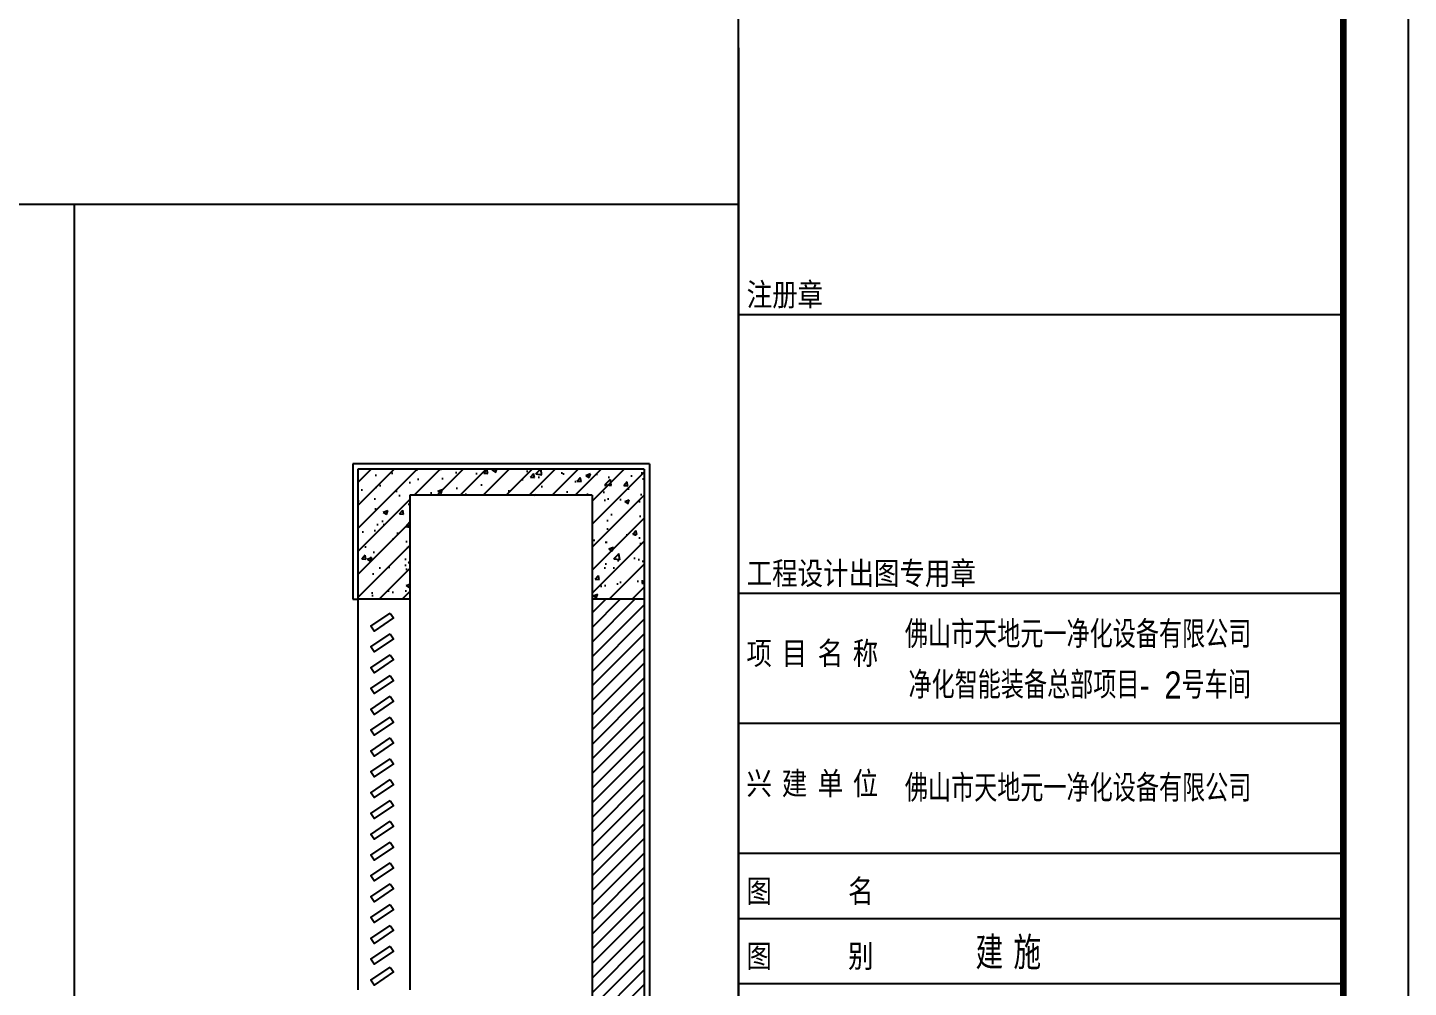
# Model space of a CAD drawing. Extents: x -1041549 to 749950, y -354245 to 17554.
# Drawn here: x 342689 to 347996, y -207375 to -203687 of the extents above; entities that cross this region are included whole.
import ezdxf

# ---------------------------------------------------------------- set-up
doc = ezdxf.new("R2010")
doc.units = 0
doc.header["$LTSCALE"] = 1000
doc.header["$MEASUREMENT"] = 0
for name, color, linetype in [('13', 13, 'Continuous'), ('14', 1, 'Continuous'), ('PUB_TITLE', 4, 'Continuous'), ('WALL', 4, 'Continuous'), ('WINDOW', 3, 'Continuous')]:
    doc.layers.add(name, color=color, linetype=linetype)
doc.styles.add('_HZTXT', font='gs_txt.shx', dxfattribs={"width": 0.8, "bigfont": 'HZTXT.shx'})
doc.styles.add('宋体', font='')
doc.styles.get('宋体').set_extended_font_data('宋体')

# ---------------------------------------------------------------- blocks, each defined once
blk = doc.blocks.new('A$Ce58e362c')
at = {"layer": '14'}
for p, q in [((15730, 44126), (15730, 1076)), ((15730, 37980), (29680, 37980)), ((15730, 31556), (29680, 31556)), ((15730, 28556), (29680, 28556)), ((15730, 25556), (29680, 25556)), ((15730, 24056), (29680, 24056)), ((15730, 22556), (29680, 22556))]:
    blk.add_line(p, q, dxfattribs=at)
blk.add_lwpolyline([(15730, 1076), (15730, 87176)], dxfattribs=at)
at = {"layer": '13', "color": 7, "style": '_HZTXT', "width": 0.85}
for s, height, p in [('佛山市天地元一净化设备有限公司', 626.86, (19568, 30290)), ('净化智能装备总部项目-', 626.86, (19652, 29121)), ('2号车间', 626.9, (25554, 29120)), ('佛山市天地元一净化设备有限公司', 626.86, (19568, 26743)), ('建 施', 750, (21199, 22880, 37267))]:
    blk.add_text(s, height=height, dxfattribs=at).set_placement(p)
at = {"layer": '14', "style": '宋体', "width": 0.82}
for s, p in [('注册章', (15921, 38174)), ('工程设计出图专用章', (15921, 31749)), ('项', (15916, 29905)), ('目', (16731, 29905)), ('名', (17559, 29905)), ('称', (18367, 29905)), ('兴', (15916, 26905)), ('建', (16731, 26905)), ('单', (17559, 26905)), ('位', (18367, 26905)), ('图      名', (15916, 24424)), ('图      别', (15916, 22924))]:
    blk.add_text(s, height=525, dxfattribs=at).set_placement(p)

msp = doc.modelspace()

# ---------------------------------------------------------------- hatches: boundary and pattern name
h = msp.add_hatch()
h.set_pattern_fill('钢筋混凝土', color=8, scale=25)
h.set_pattern_definition([(45, (-11915.52, -14185.246), (-44.194174, 44.194174), []), (50, (-11915.52, -14185.25), (179.315046, -15.688034), [18.75, -206.25]), (355, (-11915.52, -14185.25), (-34.68783, 188.04803), [15, -165]), (100.4514, (-11900.58, -14186.55), (144.627345, 172.359886), [15.93505, -175.28553]), (46.1842, (-11915.52, -14135.25), (266.81026, -41.37975), [28.125, -309.375]), (96.6356, (-11893.28, -14138.7), (233.66568, 243.52947), [23.90257, -262.92825]), (351.1842, (-11915.52, -14135.25), (233.66549, 243.52965), [22.5, -247.5]), (21, (-11890.52, -14147.75), (149.226763, -100.65472), [18.75, -206.25]), (326, (-11890.52, -14147.75), (60.82883, 181.28751), [15, -165]), (71.4514, (-11878.08, -14156.13), (210.05566, 80.632624), [15.93505, -175.28553]), (37.5, (-11915.52, -14185.246), (3.039964, 83.223463), [0, -163, 0, -167.5, 0, -165.625]), (7.5, (-11915.52, -14185.25), (65.767384, 98.602928), [0, -95.5, 0, -159.25, 0, -63.125]), (327.5, (-11971.27, -14185.246), (133.455609, -5.638718), [0, -62.5, 0, -195, 0, -258.75]), (317.5, (-11996.27, -14185.25), (145.796542, 25.026246), [0, -81.25, 0, -129.5, 0, -183.75])])
h.paths.add_polyline_path([(344858.9, -205883.8), (345058.9, -205883.8), (345058.9, -205383.8), (343958.9, -205383.8), (343958.9, -205883.8), (344158.9, -205883.8), (344158.9, -205483.8), (344858.9, -205483.8)])
h = msp.add_hatch()
h.set_pattern_fill('ANSI31', color=8, scale=25)
h.set_pattern_definition([(45, (-11915.52, -14185.246), (-28.0633004, 28.0633004), [])])
h.paths.add_polyline_path([(344858.9, -208433.8), (345058.9, -208433.8), (345058.9, -205883.8), (344858.9, -205883.8)])

# ---------------------------------------------------------------- linework, layer by layer
at = {"color": 8}
for p, q in [((327596.1, -204365.5), (345421.1, -204365.5)), ((342867.8, -204365.5), (342867.8, -210939.8)), ((345078.9, -205363.8), (343938.9, -205363.8)), ((343938.9, -205363.8), (343938.9, -205883.8)), ((345078.9, -205363.8), (345078.9, -208383.8)), ((343938.9, -205883.8), (343958.9, -205883.8))]:
    msp.add_line(p, q, dxfattribs=at)
at = {"color": 2}
for p, q in [((343958.9, -205883.8), (343958.9, -207383.8)), ((344158.9, -205883.8), (344158.9, -207383.8))]:
    msp.add_line(p, q, dxfattribs=at)
at = {"layer": 'PUB_TITLE'}
msp.add_lwpolyline([(326971.1, -211189.8), (347996.1, -211189.8), (347996.1, -196339.8), (326971.1, -196339.8)], close=True, dxfattribs=at)
msp.add_lwpolyline([(326971.1, -211189.8), (347996.1, -211189.8), (347996.1, -196339.8), (326971.1, -196339.8)], close=True, dxfattribs=at)
at = {"layer": 'PUB_TITLE', "const_width": 25}
msp.add_lwpolyline([(327596.1, -210939.8), (347746.1, -210939.8), (347746.1, -196589.8), (327596.1, -196589.8)], close=True, dxfattribs=at)
msp.add_lwpolyline([(327596.1, -210939.8), (347746.1, -210939.8), (347746.1, -196589.8), (327596.1, -196589.8)], close=True, dxfattribs=at)
at = {"layer": 'WALL'}
for p, q in [((343958.9, -205383.8), (343958.9, -205883.8)), ((345058.9, -205383.8), (343958.9, -205383.8)), ((345058.9, -205383.8), (345058.9, -208433.8)), ((344158.9, -205483.8), (344158.9, -205883.8)), ((344858.9, -205483.8), (344158.9, -205483.8)), ((344858.9, -205483.8), (344858.9, -208433.8)), ((344158.9, -205883.8), (343958.9, -205883.8)), ((345058.9, -205883.8), (344858.9, -205883.8))]:
    msp.add_line(p, q, dxfattribs=at)
at = {"layer": 'WINDOW'}
for points in [[(344083.1, -205936.6), (344096, -205955.6), (344021.8, -206005.9), (344008.9, -205986.9)], [(344083.1, -206016.6), (344096, -206035.6), (344021.8, -206085.9), (344008.9, -206066.9)], [(344083.1, -206096.6), (344096, -206115.6), (344021.8, -206165.9), (344008.9, -206146.9)], [(344083.1, -206176.6), (344096, -206195.6), (344021.8, -206245.9), (344008.9, -206226.9)], [(344083.1, -206256.6), (344096, -206275.6), (344021.8, -206325.9), (344008.9, -206306.9)], [(344083.1, -206336.6), (344096, -206355.6), (344021.8, -206405.9), (344008.9, -206386.9)], [(344083.1, -206416.6), (344096, -206435.6), (344021.8, -206485.9), (344008.9, -206466.9)], [(344083.1, -206496.6), (344096, -206515.6), (344021.8, -206565.9), (344008.9, -206546.9)], [(344083.1, -206576.6), (344096, -206595.6), (344021.8, -206645.9), (344008.9, -206626.9)], [(344083.1, -206656.6), (344096, -206675.6), (344021.8, -206725.9), (344008.9, -206706.9)], [(344083.1, -206736.6), (344096, -206755.6), (344021.8, -206805.9), (344008.9, -206786.9)], [(344083.1, -206816.6), (344096, -206835.6), (344021.8, -206885.9), (344008.9, -206866.9)], [(344083.1, -206896.6), (344096, -206915.6), (344021.8, -206965.9), (344008.9, -206946.9)], [(344083.1, -206976.6), (344096, -206995.6), (344021.8, -207045.9), (344008.9, -207026.9)], [(344083.1, -207056.6), (344096, -207075.6), (344021.8, -207125.9), (344008.9, -207106.9)], [(344083.1, -207136.6), (344096, -207155.6), (344021.8, -207205.9), (344008.9, -207186.9)], [(344083.1, -207216.6), (344096, -207235.6), (344021.8, -207285.9), (344008.9, -207266.9)], [(344083.1, -207296.6), (344096, -207315.6), (344021.8, -207365.9), (344008.9, -207346.9)]]:
    msp.add_lwpolyline(points, close=True, dxfattribs=at)

# ---------------------------------------------------------------- block references
at = {"xscale": 0.1666666666666666, "yscale": 0.1666666666666666, "zscale": 0.1666666666666666}
msp.add_blockref('A$Ce58e362c', (342799.4, -211119), dxfattribs=at)

doc.saveas('drawing.dxf')
